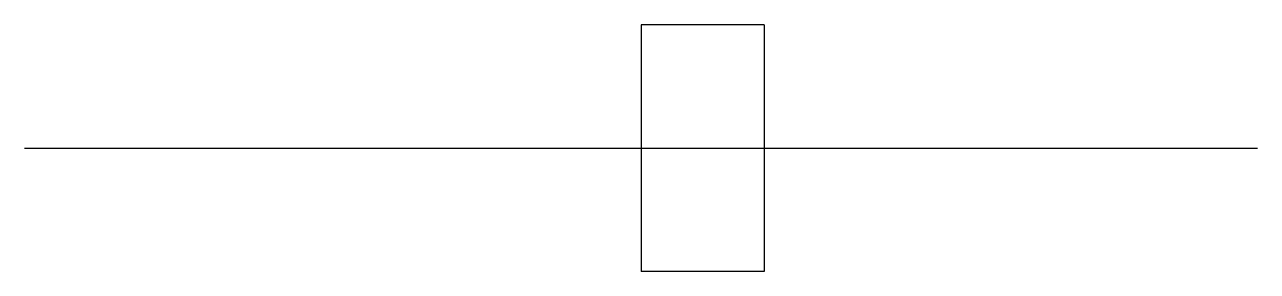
# Model space of a CAD drawing. Header units: millimetres. Extents: x -50 to 50, y -10 to 10.
import ezdxf

# ---------------------------------------------------------------- set-up
doc = ezdxf.new("R2010")
doc.units = ezdxf.units.MM
for name, color, linetype in [('Line', 7, 'CONTINUOUS'), ('Line003', 7, 'CONTINUOUS'), ('Line005', 7, 'CONTINUOUS'), ('Line007', 7, 'CONTINUOUS'), ('Line009', 7, 'CONTINUOUS')]:
    doc.layers.add(name, color=color, linetype=linetype)

msp = doc.modelspace()

# ---------------------------------------------------------------- linework, layer by layer
at = {"layer": 'Line'}
msp.add_line((-50, 0), (50, 0), dxfattribs=at)
at = {"layer": 'Line003'}
msp.add_line((0, 10), (0, -10), dxfattribs=at)
at = {"layer": 'Line005'}
msp.add_line((10, -10), (0, -10), dxfattribs=at)
at = {"layer": 'Line007'}
msp.add_line((10, 10), (0, 10), dxfattribs=at)
at = {"layer": 'Line009'}
msp.add_line((10, 10), (10, -10), dxfattribs=at)

doc.saveas('drawing.dxf')
